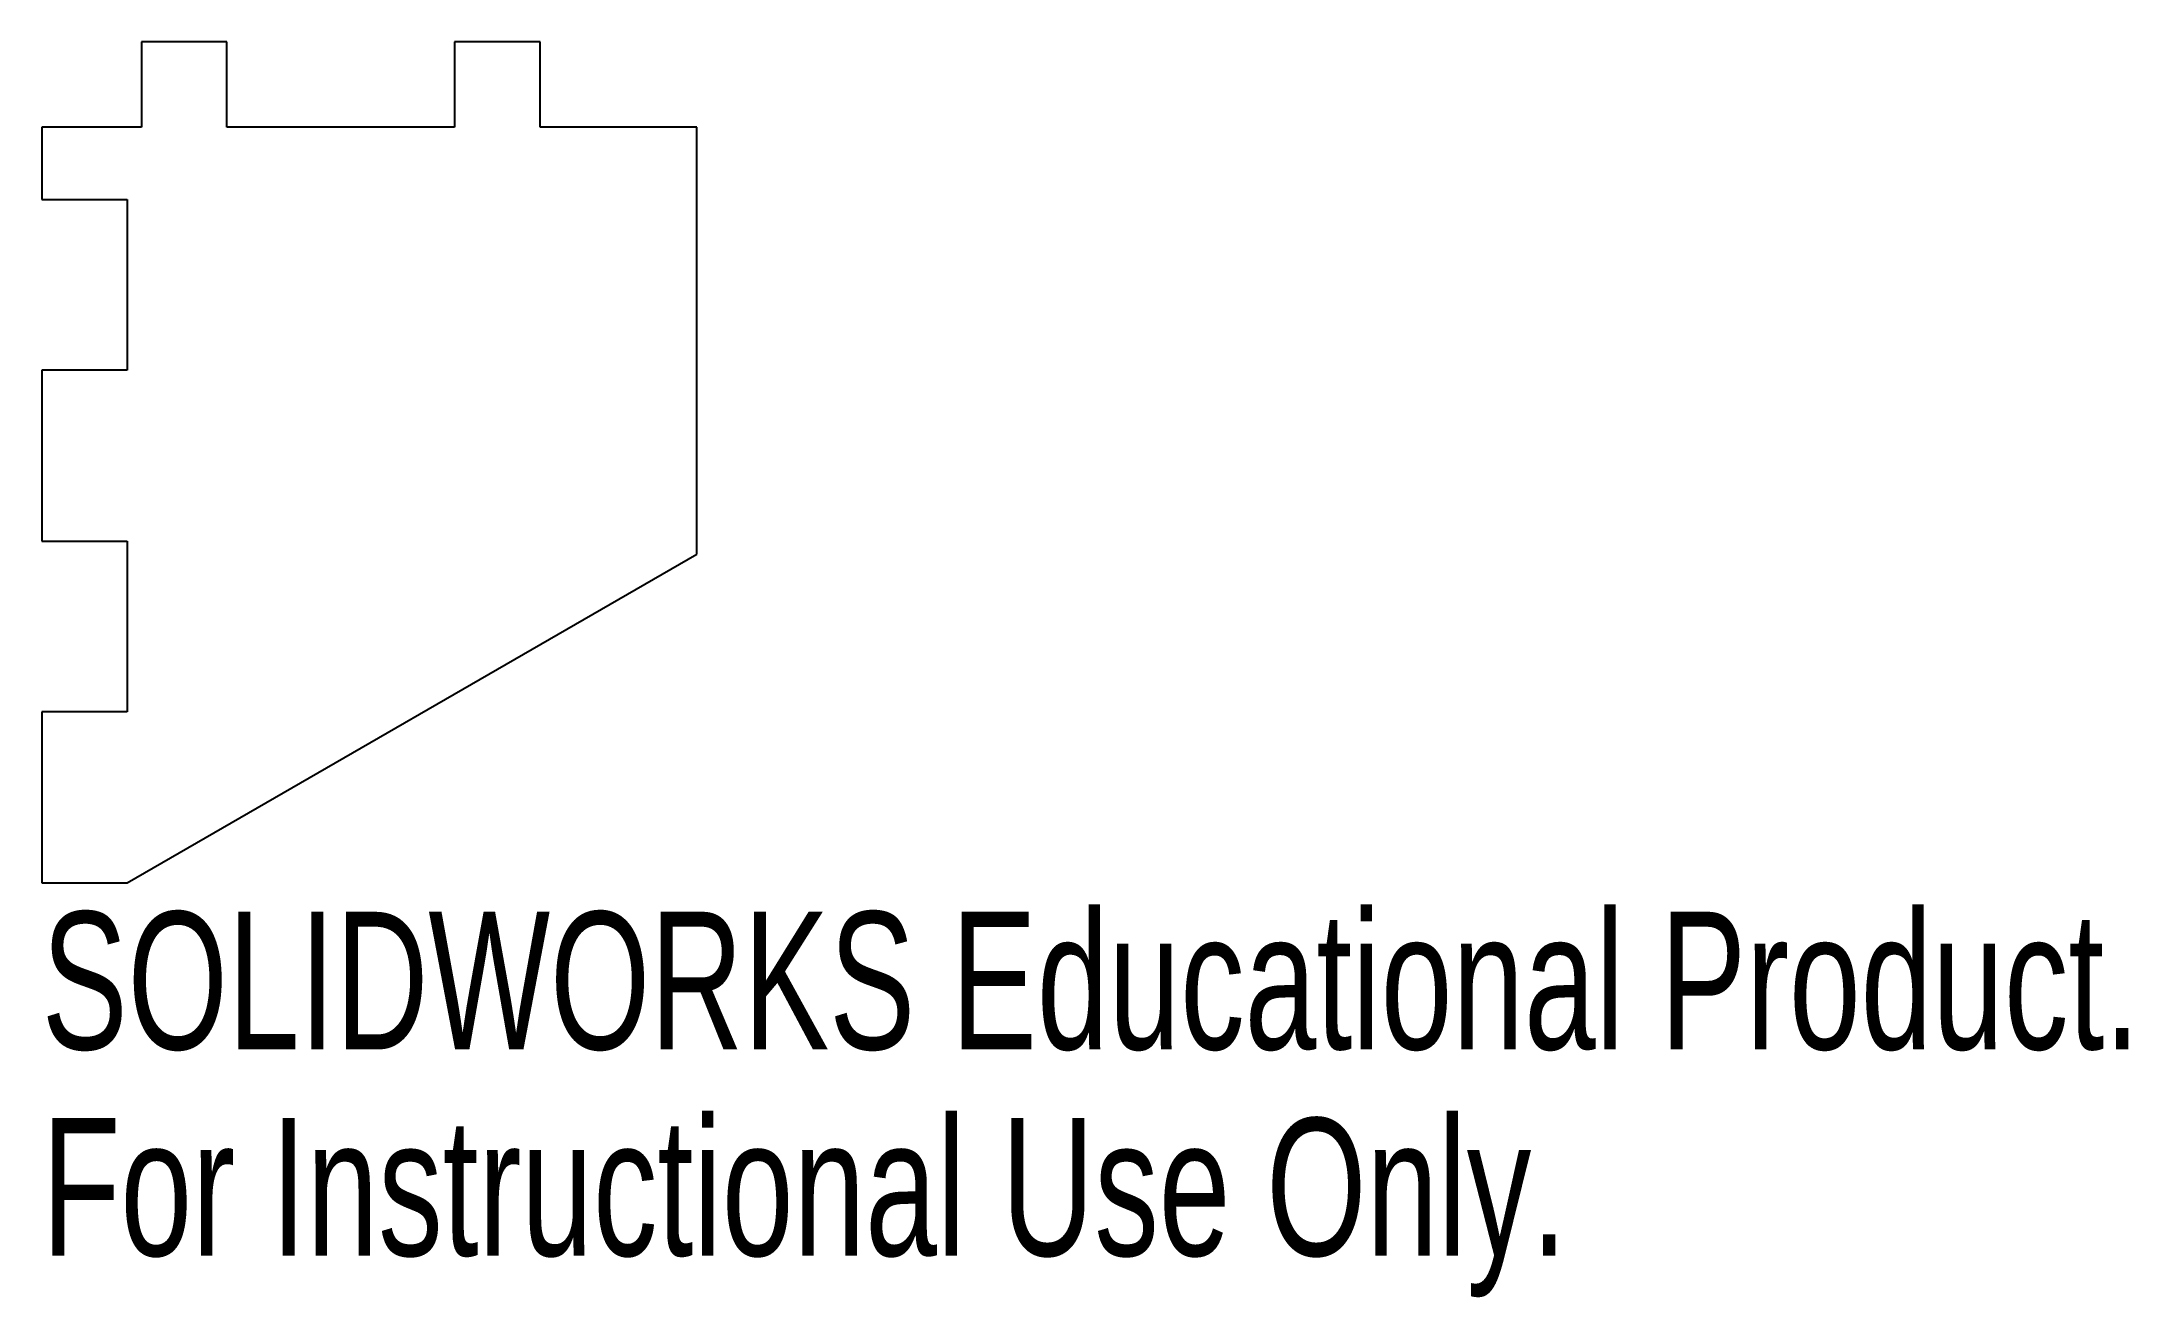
# Model space of a CAD drawing. Header units: millimetres. Extents: x -23.1 to 50.1, y -26.2 to 17.9.
import ezdxf

# ---------------------------------------------------------------- set-up
doc = ezdxf.new("R2010")
doc.units = ezdxf.units.MM
doc.styles.add('SLDTEXTSTYLE0', font='TXT', dxfattribs={"width": 0.7})

msp = doc.modelspace()

# ---------------------------------------------------------------- linework, layer by layer
at = {"color": 7, "linetype": 'Continuous', "lineweight": 25}
for p, q in [((-19.627, 17.93), (-19.627, 14.93)), ((-16.627, 17.93), (-19.627, 17.93)), ((-16.627, 14.93), (-16.627, 17.93)), ((-8.627, 17.93), (-8.627, 14.93)), ((-5.627, 17.93), (-8.627, 17.93)), ((-5.627, 14.93), (-5.627, 17.93)), ((-23.127, 14.93), (-23.127, 12.39)), ((-19.627, 14.93), (-23.127, 14.93)), ((-8.627, 14.93), (-16.627, 14.93)), ((-0.127, 14.93), (-5.627, 14.93)), ((-0.127, -0.07), (-0.127, 14.93)), ((-23.127, 12.39), (-20.127, 12.39)), ((-20.127, 12.39), (-20.127, 6.39)), ((-23.127, 6.39), (-23.127, 0.39)), ((-20.127, 6.39), (-23.127, 6.39)), ((-23.127, 0.39), (-20.127, 0.39)), ((-20.127, 0.39), (-20.127, -5.61)), ((-20.127, -11.61), (-0.127, -0.07)), ((-23.127, -5.61), (-23.127, -11.61)), ((-20.127, -5.61), (-23.127, -5.61)), ((-23.127, -11.61), (-20.127, -11.61))]:
    msp.add_line(p, q, dxfattribs=at)

# ---------------------------------------------------------------- texts
at = {"color": 7, "linetype": 'Continuous', "char_height": 4.83362, "attachment_point": 1, "style": 'SLDTEXTSTYLE0'}
for s, insert in [('SOLIDWORKS Educational Product.', (-23.127, -12.63)), ('For Instructional Use Only.', (-23.127, -19.88))]:
    msp.add_mtext(s, dxfattribs=dict(at, insert=insert))

doc.saveas('drawing.dxf')
